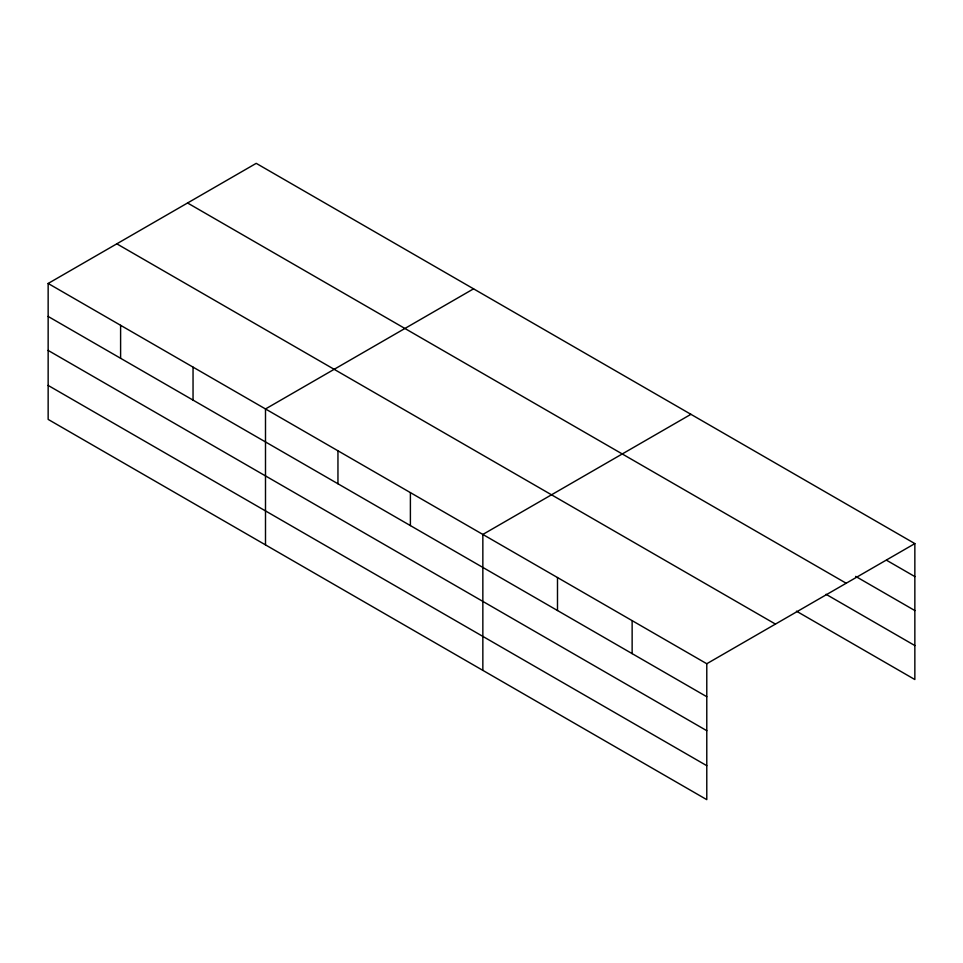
<?xml version="1.0" encoding="UTF-8"?>
<svg xmlns="http://www.w3.org/2000/svg" width="963" height="963" viewBox="0 0 963 963"><rect width="100%" height="100%" fill="white"/><g stroke="black" fill="none" stroke-linecap="round" stroke-linejoin="round"><path stroke-width="1.44" d="M48.15 283.471L706.782 663.736L706.782 799.651L48.15 419.399L48.15 283.471L256.218 163.349L914.85 543.601L914.85 679.529L796.449 611.168M473.567 288.828L265.499 408.962L265.499 544.877M690.916 414.319L482.848 534.441L482.848 670.368M706.782 663.736L914.85 543.601M886.538 560.237L914.85 576.584M855.65 576.38L914.85 610.554M187.556 202.988L846.188 583.241M826.049 594.291L914.85 645.559M116.812 243.832L775.444 624.084M48.15 316.454L706.782 696.718M48.15 350.424L706.782 730.688M48.15 385.429L706.782 765.681M632.137 620.641L632.137 653.612M557.493 577.535L557.493 610.518M410.394 492.611L410.394 525.593M337.953 450.792L337.953 483.775M193.045 367.132L193.045 400.114M120.604 325.301L120.604 358.284"/></g></svg>
